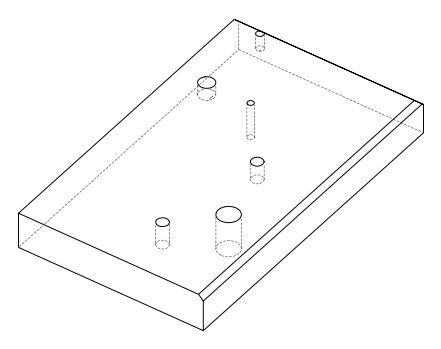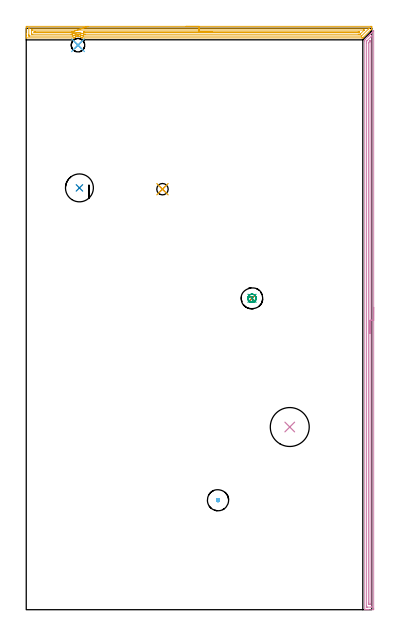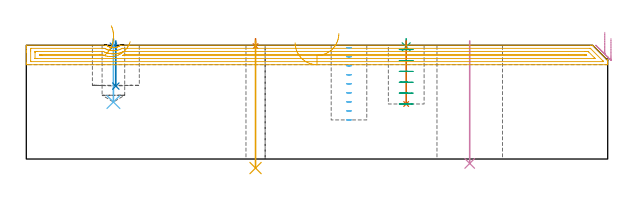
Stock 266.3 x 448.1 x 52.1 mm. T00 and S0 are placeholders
(PLAN: 12 operations, 8 tool changes, 21.6 min)
(1 SPOT_DRILL | STEP1HOLE_1 | NXT0321_9005460120000 | 0.03 min | 21 mm3)
(2 SPOT_DRILL_1 | STEP1POCKET | NXT0321_9005460120000 | 0.03 min | 3 mm3)
(3 SPOT_DRILL_2 | STEP1POCKET_1 | NXT0321_9005460120000 | 0.03 min | 10 mm3)
(4 INDEXABLE_INSERT_DRILL_THROUGH_HOLE_FROM_SOLID | STEP1HOLE | NXT0302_031 | 0.23 min | 36762 mm3)
(5 DRILL_THROUGH_HOLE_INTO_CENTER | STEP1HOLE_1 | UGT0301_204 | 0.23 min | 3148 mm3)
(6 DRILL_BLIND_HOLE_INTO_CENTER | STEP1POCKET | UGT0301_217 | 0.11 min | 2018 mm3)
(7 DRILL_BLIND_HOLE_INTO_CENTER_1 | STEP1POCKET_1 | NXT0301_128 | 0.12 min | 2905 mm3)
(8 INDEXABLE_INSERT_DRILL_BLIND_HOLE_FROM_SOLID | STEP1POCKET_2 | NXT0302_014 | 0.08 min | 6687 mm3)
(9 MILL_ROUGH_BLIND_HOLE_CONTOUR | STEP1POCKET_1 | NXT0201_013 | Spiral | 0.8 min | 2764 mm3)
(10 AREA_MILL | FG_CHAMFER_SURFACE | UGT0205_001 | 10.81 min | 10663 mm3)
(11 AREA_MILL_1 | FG_CHAMFER_SURFACE_1 | UGT0205_001 | 8.68 min | 10395 mm3)
(12 MILL_BLIND_HOLE_FROM_SOLID_MATERIAL | STEP1POCKET_3 | UGT0201_132 | Spiral | 0.4 min | 7137 mm3)
(TOOL NXT0321_9005460120000 | NC Spot Drill, 142deg, 12mm, Carbide, Uncoated | D12 PA142 FL30 Z2)
(TOOL NXT0302_031 | Index. Insert Drill 30mm [880-D3000L32-05] | D30 PA176 FL150 Z2)
(TOOL UGT0301_204 | Twist Drill 8.8 mm | D8.8 PA118 FL80 Z2)
(TOOL UGT0301_217 | Twist Drill 10.4 mm | D10.4 PA118 FL82 Z2)
(TOOL NXT0301_128 | Carbide Drill 12mm [861.1-1200-036A1-GP GC34] | D12 PA150 FL37.4 Z2)
(TOOL NXT0302_014 | Index. Insert Drill 21.5mm [880-D2150L25-03] | D21.5 PA176 FL65 Z2)
(TOOL NXT0201_013 | ENDMILL 10mm | D10 FL30 Z4)
(TOOL UGT0205_001 | Chamfer Mill 20 x 3 x 45 deg. | D20 FL50 Z2)
(TOOL UGT0201_132 | Carbide End Mill 14.0 | D14 FL30 Z4)
(OP 1 SPOT_DRILL)
G17 G21 G94 G90
T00 M6
G54
G17 G0 G90 X105. Y324.1 S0 M3
G43 Z62.1 H0
G94 G81 G98 Z51.721 F250. R55.1
G80
M5
M2
(OP 2 SPOT_DRILL_1)
G17 G21 G94 G90
T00 M6
G54
G17 G0 G90 X39.9 Y435.1 S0 M3
G43 Z62.1 H0
G94 G81 G98 Z51.652 F250. R55.1
G80
M5
M2
(OP 3 SPOT_DRILL_2)
G17 G21 G94 G90
T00 M6
G54
G17 G0 G90 X174. Y240. S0 M3
G43 Z62.1 H0
G94 G81 G98 Z51.394 F250. R55.1
G80
M5
M2
(OP 4 INDEXABLE_INSERT_DRILL_THROUGH_HOLE_FROM_SOLID)
G17 G21 G94 G90
T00 M6
G54
G17 G0 G90 X203.1 Y140.8 S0 M3
G43 Z62.1 H1
G94 G81 G98 Z-2.024 F250. R54.1
G80
M5
M2
(OP 5 DRILL_THROUGH_HOLE_INTO_CENTER)
G17 G21 G94 G90
T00 M6
G54
G17 G0 G90 X105. Y324.1 S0 M3
G43 Z62.1 H0
G94 G73 G98 Z-4.144 F250. Q8.035 R54.1
G80
M5
M2
(OP 6 DRILL_BLIND_HOLE_INTO_CENTER)
G17 G21 G94 G90
T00 M6
G54
G17 G0 G90 X39.9 Y435.1 S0 M3
G43 Z62.1 H0
G94 G81 G98 Z26.1 F250. R54.1
G80
M5
M2
(OP 7 DRILL_BLIND_HOLE_INTO_CENTER_1)
G17 G21 G94 G90
T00 M6
G54
G17 G0 G90 X174. Y240. S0 M3
G43 Z62.1 H1
G94 G81 G98 Z25.2 F250. R54.1
G80
M5
M2
(OP 8 INDEXABLE_INSERT_DRILL_BLIND_HOLE_FROM_SOLID)
G17 G21 G94 G90
T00 M6
G54
G17 G0 G90 X41. Y325.1 S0 M3
G43 Z62.1 H1
G94 G81 G98 Z33.4 F250. R54.1
G80
M5
M2
(OP 9 MILL_ROUGH_BLIND_HOLE_CONTOUR)
G17 G21 G94 G90
T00 M6
G54
G17 G0 G90 X174. Y240. S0 M3
G43 Z62.1 H0
Z50.117
G94 G3 X174.452 Y240.711 R0.499 F250.
X173.319 Y241.448 R1.283
X171.265 Y240.02 R2.125
X171.96 Y237.534 R2.263
X176.466 Y237.96 R3.2
X171.96 Y237.534 R-3.2
X174.213 Y237.747 R1.6
X174. Y240. R1.6
G0 Z45.133
G3 X174.452 Y240.711 R0.499
X173.319 Y241.448 R1.283
X171.265 Y240.02 R2.125
X171.96 Y237.534 R2.263
X176.466 Y237.96 R3.2
X171.96 Y237.534 R-3.2
X174.213 Y237.747 R1.6
X174. Y240. R1.6
G0 Z40.15
G3 X174.452 Y240.711 R0.499
X173.319 Y241.448 R1.283
X171.265 Y240.02 R2.125
X171.96 Y237.534 R2.263
X176.466 Y237.96 R3.2
X171.96 Y237.534 R-3.2
X174.213 Y237.747 R1.6
X174. Y240. R1.6
G0 Z35.167
G3 X174.452 Y240.711 R0.499
X173.319 Y241.448 R1.283
X171.265 Y240.02 R2.125
X171.96 Y237.534 R2.263
X176.466 Y237.96 R3.2
X171.96 Y237.534 R-3.2
X174.213 Y237.747 R1.6
X174. Y240. R1.6
G0 Z30.183
G3 X174.452 Y240.711 R0.499
X173.319 Y241.448 R1.283
X171.265 Y240.02 R2.125
X171.96 Y237.534 R2.263
X176.466 Y237.96 R3.2
X171.96 Y237.534 R-3.2
X174.213 Y237.747 R1.6
X174. Y240. R1.6
G0 Z25.2
G3 X174.452 Y240.711 R0.499
X173.319 Y241.448 R1.283
X171.265 Y240.02 R2.125
X171.96 Y237.534 R2.263
X176.466 Y237.96 R3.2
X171.96 Y237.534 R-3.2
X174.213 Y237.747 R1.6
X174. Y240. R1.6
G0 Z62.1
M5
M2
(OP 10 AREA_MILL)
G17 G21 G94 G90
T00 M6
G54
G17 G0 G90 X267.8 Y233.05 S1061 M3
G43 Z62.1 H0
Z55.2
G94 G1 Y233.012 Z54.328 F250.
Y232.898 Z53.464
Y232.709 Z52.612
Y232.447 Z51.78
Y232.113 Z50.974
Y231.71 Z50.2
Y231.241 Z49.464
Y230.71 Z48.772
Y230.121 Z48.129
Y229.478 Z47.54
Y228.786 Z47.008
Y228.05 Z46.54
Y227.276 Z46.137
Y226.47 Z45.803
Y225.638 Z45.541
Y224.786 Z45.352
Y223.922 Z45.238
Y223.05 Z45.2
Y1.121
X267.799 Y0.617 Z45.201
X267.796 Y0.232 Z45.202
X267.792 Y0.01 Z45.205
X267.418 Y0. Z45.579
X263.912 Z49.082
X263.37 Z49.627
X263.035 Z49.961
X262.494 Z50.502
X262.159 Z50.836
X261.192 Z51.808
X261.043 Y0.003 Z51.949
X260.902 Y0.01 Z52.088
X260.9 Y0.171 Z52.1
Y438.336
X260.907 Y439.201 Z52.093
X260.932 Y439.229 Z52.067
X261.282 Y439.583 Z51.716
X263.473 Y441.775 Z49.523
X263.608 Y441.909 Z49.39
X263.774 Y442.075 Z49.224
X263.912 Y442.214 Z49.084
X264.055 Y442.356 Z48.943
X264.204 Y442.505 Z48.794
X264.348 Y442.65 Z48.648
X264.8 Y443.1 Z48.2
X265.097 Y443.398 Z47.901
X265.226 Y443.528 Z47.77
X265.584 Y443.884 Z47.416
X265.755 Y444.055 Z47.245
X265.991 Y444.291 Z47.008
X266.103 Y444.405 Z46.893
X266.541 Y444.842 Z46.458
X266.979 Y445.281 Z46.017
X267.182 Y445.483 Z45.817
X267.244 Y445.544 Z45.756
X267.7 Y446.001 Z45.299
X267.781 Y446.078 Z45.217
X267.795 Y446.083 Z45.203
X267.799 Y446.078 Z45.199
X267.8 Y223.05 Z45.2
X266.386 Z46.614
Y2.563
X266.385 Y2.404 Z46.615
X266.38 Y2.037 Z46.62
X266.379 Y2.02 Z46.621
X266.367 Y2.01 Z46.633
X266.299 Y2.006 Z46.701
X266.193 Y2.002 Z46.807
X266.061 Y2. Z46.939
X265.665 Z47.335
X263.035 Z49.965
X262.555 Y2.001 Z50.445
X262.379 Y2.004 Z50.621
X262.348 Y2.006 Z50.652
X262.321 Y2.011 Z50.679
X262.32 Y2.051 Z50.68
X262.316 Y2.244 Z50.684
X262.315 Y2.404 Z50.685
X262.314 Y3.139 Z50.686
Y436.549
X262.315 Y437.283 Z50.685
X262.317 Y437.443 Z50.683
X262.327 Y438.165 Z50.673
X262.49 Y438.336 Z50.51
X262.764 Y438.613 Z50.236
X263.035 Y438.886 Z49.965
X265.665 Y441.515 Z47.335
X266.059 Y441.909 Z46.941
X266.16 Y442.008 Z46.84
X266.306 Y442.149 Z46.694
X266.371 Y442.21 Z46.629
X266.379 Y442.074 Z46.621
X266.383 Y441.909 Z46.617
X266.385 Y441.736 Z46.615
X266.386 Y223.05 Z46.614
X264.972 Z48.028
X264.971 Y4.898 Z48.029
X264.966 Y4.191 Z48.034
X264.964 Y4.011 Z48.036
X264.788 Y4.008 Z48.212
X264.096 Y4.003 Z48.904
X263.912 Y4.007 Z49.088
X263.735 Y4.014 Z49.265
X263.732 Y4.191 Z49.268
X263.73 Y4.376 Z49.27
X263.729 Y5.084 Z49.271
X263.728 Y5.271 Z49.272
X263.729 Y436.736 Z49.271
X263.731 Y436.923 Z49.269
X263.735 Y437.047 Z49.265
X263.739 Y437.128 Z49.261
X263.765 Y437.156 Z49.235
X263.912 Y437.311 Z49.088
X264.861 Y438.262 Z48.139
X264.937 Y438.336 Z48.063
X264.952 Y438.345 Z48.048
X264.965 Y438.35 Z48.035
X264.966 Y438.336 Z48.034
X264.97 Y438.215 Z48.03
X264.971 Y438.15 Z48.029
X264.972 Y437.443 Z48.028
Y223.05
Y222.178 Z48.067
Y221.313 Z48.18
Y220.462 Z48.369
Y219.63 Z48.632
Y218.824 Z48.965
Y218.05 Z49.368
Y217.314 Z49.837
Y216.622 Z50.368
Y215.979 Z50.957
Y215.39 Z51.601
Y214.858 Z52.293
Y214.39 Z53.028
Y213.987 Z53.802
Y213.653 Z54.608
Y213.391 Z55.44
Y213.202 Z56.292
Y213.088 Z57.157
Y213.05 Z58.028
G0 Z62.1
M5
M2
(OP 11 AREA_MILL_1)
G17 G21 G94 G90
T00 M6
G54
G17 G0 G90 X123.15 Y449.6 S1061 M3
G43 Z62.1 H0
Z53.2
G94 G1 X123.188 Z52.328 F250.
X123.302 Z51.464
X123.491 Z50.612
X123.753 Z49.78
X124.087 Z48.974
X124.49 Z48.2
X124.958 Z47.464
X125.49 Z46.772
X126.079 Z46.129
X126.722 Z45.54
X127.414 Z45.009
X128.15 Z44.54
X128.924 Z44.137
X129.73 Z43.803
X130.562 Z43.541
X131.413 Z43.352
X132.278 Z43.238
X133.15 Z43.2
X265.693
X265.9 Y449.599 Z43.201
X266.139 Y449.596 Z43.204
X266.298 Y449.591 Z43.205
X266.3 Y449.441 Z43.355
Y449.124 Z43.671
Y448.489 Z44.31
Y448.117 Z44.682
X266.299 Y447.673 Z45.119
X266.29 Y447.598 Z45.193
X266.22 Y447.518 Z45.277
X266.167 Y447.466 Z45.332
X266.139 Y447.439 Z45.36
X259.892 Y441.192 Z51.608
X259.445 Y440.748 Z52.052
X259.401 Y440.707 Z52.093
X259.359 Y440.705 Z52.094
X258.553 Y440.7 Z52.1
X43.449
X43.094 Y440.705 Z52.091
X42.966 Y440.793 Z52.003
X42.823 Y440.894 Z51.904
X42.646 Y441.008 Z51.791
X42.619 Y441.026 Z51.773
X42.193 Y441.256 Z51.544
X41.754 Y441.455 Z51.344
X41.727 Y441.465 Z51.334
X41.284 Y441.602 Z51.197
X41.218 Y441.617 Z51.182
X40.835 Y441.703 Z51.093
X40.39 Y441.769 Z51.03
X40.183 Y441.786 Z51.014
X40.055 Y441.795 Z51.005
X39.927 Z51.003
X39.895 Z51.001
X39.879
X39.775 Y441.797 Z51.003
X39.496 Y441.777 Z51.023
X39.476 Y441.775 Z51.025
X39.404 Y441.764 Z51.033
X39.212 Y441.741 Z51.058
X39.051 Y441.719 Z51.078
X38.603 Y441.623 Z51.175
X38.159 Y441.496 Z51.304
X38.047 Y441.456 Z51.344
X37.919 Y441.398 Z51.402
X37.653 Y441.278 Z51.521
X37.267 Y441.076 Z51.724
X37.201 Y441.033 Z51.767
X36.856 Y440.809 Z51.989
X36.796 Y440.767 Z52.03
X36.703 Y440.706 Z52.092
X36.309 Y440.7 Z52.1
X0.16
X0.009 Y440.703 Z52.088
X0.007 Y440.712 Z52.079
X0. Y441.042 Z51.757
Y441.424 Z51.376
Y442.059 Z50.736
Y443.259 Z49.537
Y443.825 Z48.969
Y448.842 Z43.956
X0.003 Y449.124 Z43.673
X0.009 Y449.591 Z43.206
X0.131 Y449.595 Z43.203
X0.607 Y449.6 Z43.2
X133.15
Y448.186 Z44.614
X263.965 Y448.185 Z44.615
X264.266 Y448.179 Z44.621
X264.291 Y448.177 Z44.623
X264.294 Y448.165 Z44.635
X264.297 Y448.144 Z44.656
Y448.121 Z44.679
X264.29 Y448.056 Z44.744
X264.248 Y448.007 Z44.793
X264.199 Y447.953 Z44.847
X264.069 Y447.82 Z44.98
X263.908 Y447.658 Z45.142
X258.553 Y442.303 Z50.497
X258.429 Y442.181 Z50.619
X258.374 Y442.132 Z50.668
X258.36 Y442.122 Z50.678
X258.339 Y442.119 Z50.681
X258.288 Y442.116 Z50.684
X258.079 Y442.115 Z50.685
X44.285 Y442.114 Z50.686
X44.076 Y442.116 Z50.684
X43.972 Y442.119 Z50.681
X43.922 Y442.121 Z50.679
X43.861 Y442.144 Z50.656
X43.449 Y442.349 Z50.451
X42.887 Y442.615 Z50.185
X42.556 Y442.745 Z50.055
X41.91 Y442.942 Z49.858
X41.664 Y443. Z49.8
X41.589 Y443.016 Z49.784
X41.133 Y443.098 Z49.702
X40.771 Y443.151 Z49.649
X40.537 Y443.174 Z49.626
X40.191 Y443.199 Z49.601
X39.879 Y443.204 Z49.596
X39.618 Y443.2 Z49.6
X38.986 Y443.142 Z49.658
X38.807 Y443.12 Z49.68
X38.475 Y443.068 Z49.732
X38.094 Y442.991 Z49.809
X38.053 Y442.982 Z49.818
X37.885 Y442.942 Z49.858
X37.357 Y442.787 Z50.013
X37.29 Y442.765 Z50.035
X37.201 Y442.731 Z50.069
X36.726 Y442.529 Z50.271
X36.309 Y442.327 Z50.473
X35.925 Y442.134 Z50.666
X35.884 Y442.121 Z50.679
X35.834 Y442.12 Z50.68
X35.416 Y442.115 Z50.685
X2.392
X2.335
X2.011 Y442.121 Z50.679
X2.007 Y442.225 Z50.575
X2.002 Y442.445 Z50.355
X2. Y442.942 Z49.858
Y443.33 Z49.47
X2.001 Y447.744 Z45.056
X2.008 Y448.133 Z44.667
X2.01 Y448.179 Z44.621
X2.027 Y448.181 Z44.619
X2.078 Y448.183 Z44.617
X2.183 Y448.185 Z44.615
X2.392 Y448.186 Z44.614
X133.15
Y446.771 Z46.029
X260.038
X260.203 Y446.77 Z46.03
X260.338 Y446.769 Z46.031
X260.521 Y446.765 Z46.035
X260.427 Y446.638 Z46.162
X260.338 Y446.538 Z46.262
X257.626 Y443.825 Z48.975
X257.337 Y443.548 Z49.252
X257.061 Y443.535 Z49.265
X256.768 Y443.532 Z49.268
X256.175 Y443.529 Z49.271
X255.875
X45.534
X45.234 Y443.53 Z49.27
X44.634 Y443.535 Z49.265
X44.567 Y443.538 Z49.262
X44.47 Y443.58 Z49.22
X44.342 Y443.637 Z49.163
X43.92 Y443.825 Z48.975
X43.449 Y444.01 Z48.79
X43.172 Y444.099 Z48.701
X42.556 Y444.277 Z48.523
X41.972 Y444.403 Z48.397
X41.664 Y444.462 Z48.338
X40.916 Y444.565 Z48.235
X40.771 Y444.579 Z48.221
X40.372 Y444.608 Z48.192
X39.967 Y444.621 Z48.179
X39.879
X39.479 Y444.61 Z48.19
X39.113 Y444.583 Z48.217
X38.986 Y444.57 Z48.23
X38.314 Y444.491 Z48.309
X38.094 Y444.456 Z48.344
X37.564 Y444.35 Z48.45
X37.201 Y444.265 Z48.535
X36.856 Y444.167 Z48.633
X36.309 Y443.996 Z48.804
X36.185 Y443.948 Z48.852
X35.882 Y443.825 Z48.975
X35.26 Y443.548 Z49.252
X35.228 Y443.535 Z49.265
X35.193 Y443.533 Z49.267
X35.12 Y443.53 Z49.27
X34.823 Y443.529 Z49.271
X34.524 Y443.528 Z49.272
X5.069 Y443.529 Z49.271
X4.476
X4.177 Y443.532 Z49.268
X4.078 Y443.535 Z49.265
X4.01 Y443.54 Z49.26
X4.006 Y443.65 Z49.15
X4.002 Y443.825 Z48.975
X4. Y444. Z48.8
X4.001 Y446.649 Z46.151
X4.004 Y446.708 Z46.092
X4.01 Y446.753 Z46.047
X4.016 Y446.765 Z46.035
X4.028 Y446.766 Z46.034
X4.177 Y446.769 Z46.031
X4.77 Y446.771 Z46.029
X5.069
X133.15
Y445.357 Z47.443
X255.875
X256.114 Y445.356 Z47.444
X256.458 Y445.35 Z47.45
X256.683 Y445.343 Z47.457
X256.525 Y445.18 Z47.62
X256.408 Y445.064 Z47.736
X256.288 Y444.95 Z47.85
X256.056 Y444.946 Z47.854
X255.875 Y444.944 Z47.856
X248.32 Y444.943 Z47.857
X45.89
X45.653 Y444.944 Z47.856
X45.234 Y444.95 Z47.85
X45.17 Y444.953 Z47.847
X45.086 Y444.987 Z47.813
X44.859 Y445.08 Z47.72
X44.461 Y445.236 Z47.564
X44.342 Y445.282 Z47.518
X44.29 Y445.3 Z47.5
X44.195 Y445.335 Z47.465
X44.158 Y445.35 Z47.45
X44.164 Y445.352 Z47.448
X44.22 Y445.355 Z47.445
X44.342 Y445.357 Z47.443
X133.15
X134.022 Z47.481
X134.886 Z47.595
X135.738 Z47.783
X136.57 Z48.046
X137.376 Z48.38
X138.15 Z48.782
X138.886 Z49.251
X139.578 Z49.782
X140.221 Z50.372
X140.81 Z51.015
X141.341 Z51.707
X141.81 Z52.443
X142.213 Z53.217
X142.547 Z54.023
X142.809 Z54.855
X142.998 Z55.706
X143.112 Z56.571
X143.15 Z57.443
G0 Z62.1
X47.586 Y449.623
Z53.73
G1 X47.29 Y449.517 Z52.916
X46.929 Y449.388 Z52.133
X46.504 Y449.236 Z51.386
X46.02 Y449.062 Z50.681
X45.48 Y448.869 Z50.024
X44.888 Y448.657 Z49.419
X44.248 Y448.428 Z48.872
X43.566 Y448.184 Z48.385
X42.847 Y447.927 Z47.964
X42.096 Y447.658 Z47.611
X41.319 Y447.38 Z47.329
X40.521 Y447.094 Z47.12
X39.71 Y446.804 Z46.985
X38.89 Y446.51 Z46.926
X38.069 Y446.217 Z46.943
X37.253 Y445.924 Z47.036
X36.447 Y445.636 Z47.204
X35.658 Y445.353 Z47.447
X35.46 Y445.283 Z47.517
X35.416 Y445.266 Z47.534
X35.014 Y445.107 Z47.693
X34.706 Y444.985 Z47.815
X34.609 Y444.95 Z47.85
X34.524 Y444.948 Z47.852
X34.285 Y444.944 Z47.856
X33.868 Y444.943 Z47.857
X33.631
X6.855
X6.616 Y444.944 Z47.856
X6.199 Y444.95 Z47.85
X6.01 Y444.955 Z47.845
X6.009 Y445.15 Z47.65
X6.01 Y445.345 Z47.455
X6.205 Y445.351 Z47.449
X6.436 Y445.355 Z47.445
X6.855 Y445.357 Z47.443
X7.091
X35.416
X35.655 Y445.355 Z47.445
X35.658 Y445.353 Z47.447
X36.279 Y444.942 Z47.901
X36.864 Y444.555 Z48.419
X37.41 Y444.194 Z48.995
X37.912 Y443.862 Z49.627
X38.366 Y443.561 Z50.309
X38.769 Y443.295 Z51.035
X39.117 Y443.064 Z51.801
X39.408 Y442.872 Z52.601
X39.641 Y442.718 Z53.427
X39.812 Y442.605 Z54.275
X39.921 Y442.533 Z55.138
X39.966 Y442.502 Z56.008
X39.949 Y442.514 Z56.881
X39.868 Y442.568 Z57.748
X39.724 Y442.663 Z58.603
X39.519 Y442.798 Z59.44
X39.253 Y442.974 Z60.252
X38.93 Y443.188 Z61.033
G0 Z62.1
M5
M2
(OP 12 MILL_BLIND_HOLE_FROM_SOLID_MATERIAL)
G17 G21 G94 G90
T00 M6
G54
G17 G0 G90 X147.8 Y84.4 S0 M3
G43 Z62.1 H0
Z50.967
G94 G3 X148.375 Y84.975 R0.575 F250.
X147.8 Y85.55 R0.575
X146.65 Y84.4 R1.15
X147.8 Y85.55 R-1.15
X147.225 Y84.975 R0.575
X147.8 Y84.4 R0.575
G0 Z46.833
G3 X148.375 Y84.975 R0.575
X147.8 Y85.55 R0.575
X146.65 Y84.4 R1.15
X147.8 Y85.55 R-1.15
X147.225 Y84.975 R0.575
X147.8 Y84.4 R0.575
G0 Z42.7
G3 X148.375 Y84.975 R0.575
X147.8 Y85.55 R0.575
X146.65 Y84.4 R1.15
X147.8 Y85.55 R-1.15
X147.225 Y84.975 R0.575
X147.8 Y84.4 R0.575
G0 Z38.567
G3 X148.375 Y84.975 R0.575
X147.8 Y85.55 R0.575
X146.65 Y84.4 R1.15
X147.8 Y85.55 R-1.15
X147.225 Y84.975 R0.575
X147.8 Y84.4 R0.575
G0 Z34.433
G3 X148.375 Y84.975 R0.575
X147.8 Y85.55 R0.575
X146.65 Y84.4 R1.15
X147.8 Y85.55 R-1.15
X147.225 Y84.975 R0.575
X147.8 Y84.4 R0.575
G0 Z30.3
G3 X148.375 Y84.975 R0.575
X147.8 Y85.55 R0.575
X146.65 Y84.4 R1.15
X147.8 Y85.55 R-1.15
X147.225 Y84.975 R0.575
X147.8 Y84.4 R0.575
G0 Z26.167
G3 X148.375 Y84.975 R0.575
X147.8 Y85.55 R0.575
X146.65 Y84.4 R1.15
X147.8 Y85.55 R-1.15
X147.225 Y84.975 R0.575
X147.8 Y84.4 R0.575
G0 Z22.033
G3 X148.375 Y84.975 R0.575
X147.8 Y85.55 R0.575
X146.65 Y84.4 R1.15
X147.8 Y85.55 R-1.15
X147.225 Y84.975 R0.575
X147.8 Y84.4 R0.575
G0 Z17.9
G3 X148.375 Y84.975 R0.575
X147.8 Y85.55 R0.575
X146.65 Y84.4 R1.15
X147.8 Y85.55 R-1.15
X147.225 Y84.975 R0.575
X147.8 Y84.4 R0.575
G0 Z62.1
M5
M2
